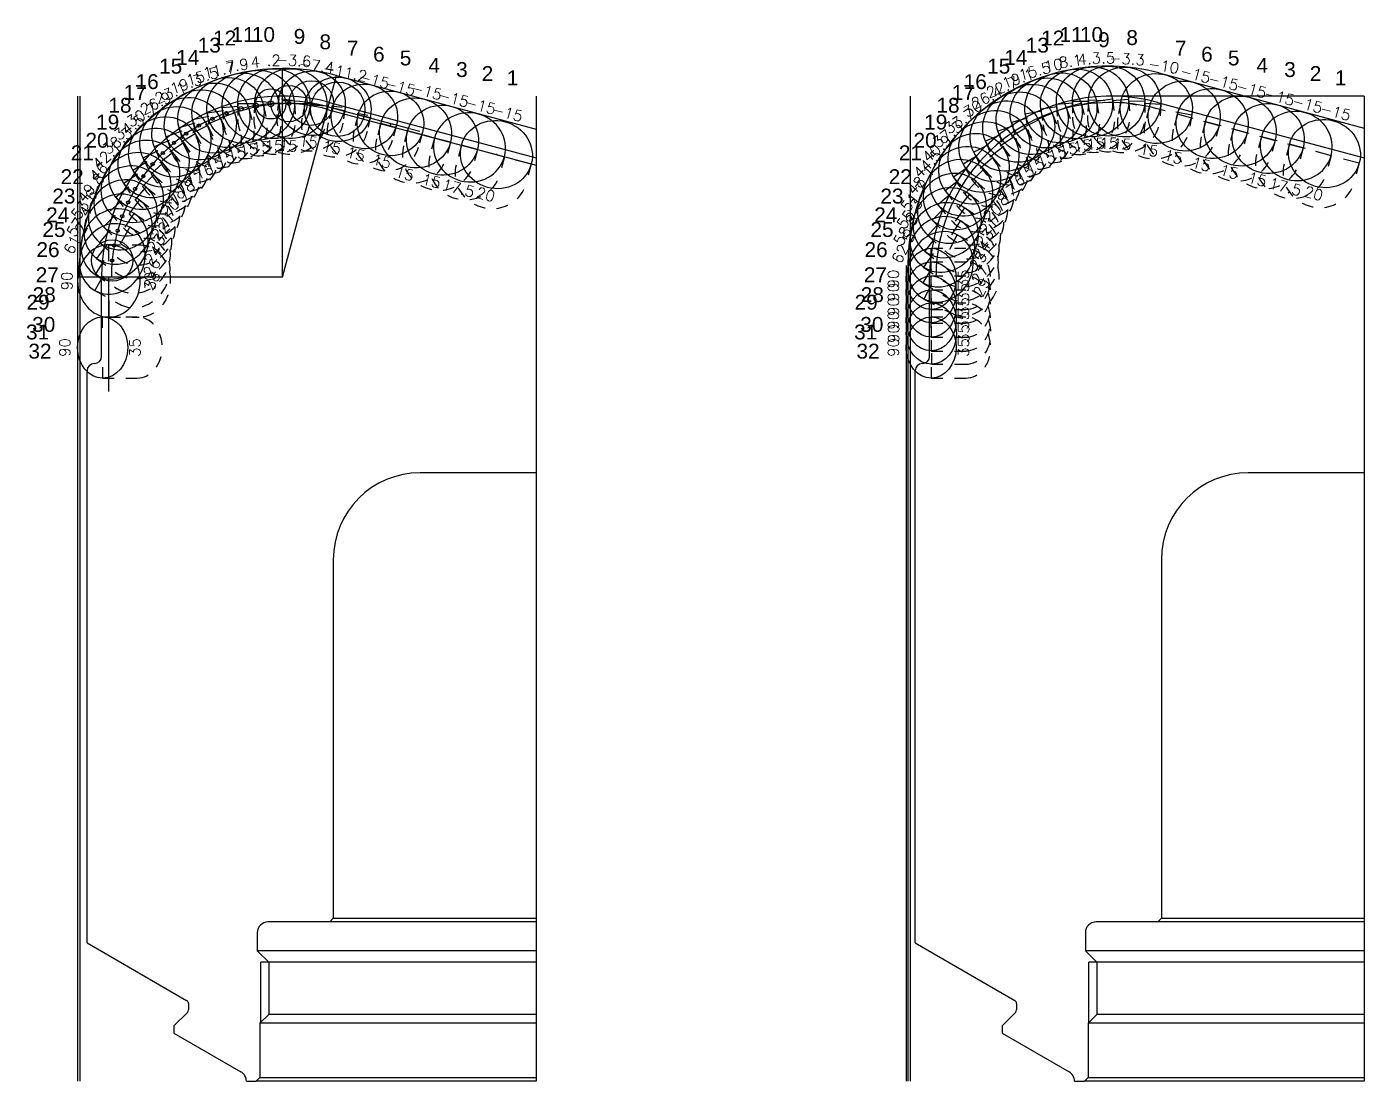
# Model space of a CAD drawing. Header units: inches. Extents: x 97.4 to 144.9, y -24 to -7.6.
# Drawn here: x 97.37 to 108.94, y -17.55 to -8.45 of the extents above; entities that cross this region are included whole.
import ezdxf
from ezdxf.enums import TextEntityAlignment as Align

# ---------------------------------------------------------------- set-up
doc = ezdxf.new("R2010")
doc.units = ezdxf.units.IN
doc.header["$MEASUREMENT"] = 0
doc.linetypes.add('HIDDEN2', pattern=[0.1875, 0.125, -0.0625])
for name, color, linetype, true_color in [('Blade_1', 30, 'Continuous', 0xff7f00), ('Blade_2', 7, 'Continuous', 0xcccc00), ('Blade_3', 7, 'Continuous', 0x00cc00), ('Blade_4', 7, 'Continuous', 0x00cccc), ('Blade_5', 7, 'Continuous', 0x0066cc), ('Blade_6', 7, 'Continuous', 0xc880f5)]:
    doc.layers.add(name, color=color, linetype=linetype, true_color=true_color)
doc.styles.add('RomanS', font='romans')
doc.styles.get("Standard").update_dxf_attribs({"font": 'arial.ttf'})

# ---------------------------------------------------------------- blocks, each defined once
blk = doc.blocks.new('1613@15')
for p, q in [((-0.17, 0), (-0.312, 0)), ((0.171, 0), (0.312, 0))]:
    blk.add_line(p, q)
at = {"color": 8, "linetype": 'HIDDEN2', "ltscale": 0.5}
blk.add_line((-0.312, 0), (-0.312, -0.135), dxfattribs=at)
at = {"color": 8, "linetype": 'HIDDEN2', "ltscale": 0.5, "flags": 128}
blk.add_lwpolyline([(0.312, 0), (0.312, -0.135)], dxfattribs=at)
blk.add_ellipse((0, 0), major_axis=(-0.312, 0), ratio=0.965926, start_param=-3.141592653589793, end_param=3.141592653589793)
at = {"color": 8, "linetype": 'HIDDEN2', "ltscale": 0.5}
blk.add_ellipse((0, -0.135), major_axis=(-0.312, 0), ratio=0.965926, start_param=0, end_param=3.141593, dxfattribs=at)
at = {"style": 'RomanS'}
blk.add_text('15', height=0.094, dxfattribs=at).set_placement((0, -0.364), align=Align.MIDDLE_CENTER)
blk.add_attdef('ANG', text='', height=0.094, dxfattribs=at).set_placement((0, 0.298), align=Align.BOTTOM_CENTER)
blk = doc.blocks.new('1613@17')
for p, q in [((-0.17, 0), (-0.313, 0)), ((0.171, 0), (0.312, 0))]:
    blk.add_line(p, q)
at = {"color": 8, "linetype": 'HIDDEN2', "ltscale": 0.5}
blk.add_line((-0.313, 0), (-0.313, -0.152), dxfattribs=at)
at = {"color": 8, "linetype": 'HIDDEN2', "ltscale": 0.5, "flags": 128}
blk.add_lwpolyline([(0.312, 0), (0.312, -0.152)], dxfattribs=at)
blk.add_ellipse((0, 0), major_axis=(-0.312, 0), ratio=0.95632, start_param=3.141593, end_param=9.424778)
at = {"color": 8, "linetype": 'HIDDEN2', "ltscale": 0.5}
blk.add_ellipse((0, -0.152), major_axis=(-0.312, 0), ratio=0.95632, start_param=0, end_param=3.141593, dxfattribs=at)
at = {"style": 'RomanS'}
blk.add_text('17', height=0.094, dxfattribs=at).set_placement((0.001, -0.373), align=Align.MIDDLE_CENTER)
blk.add_attdef('ANG', text='', height=0.094, dxfattribs=at).set_placement((0, 0.298), align=Align.BOTTOM_CENTER)
blk = doc.blocks.new('1613@25')
for p, q in [((-0.17, 0), (-0.312, 0)), ((0.171, 0), (0.312, 0))]:
    blk.add_line(p, q)
at = {"color": 8, "linetype": 'HIDDEN2', "ltscale": 0.5}
blk.add_line((-0.312, 0), (-0.312, -0.22), dxfattribs=at)
at = {"color": 8, "linetype": 'HIDDEN2', "ltscale": 0.5, "flags": 128}
blk.add_lwpolyline([(0.312, 0), (0.312, -0.22)], dxfattribs=at)
blk.add_ellipse((0, 0), major_axis=(-0.312, 0), ratio=0.906308, start_param=-3.141592653589793, end_param=3.141592653589793)
at = {"color": 8, "linetype": 'HIDDEN2', "ltscale": 0.5}
blk.add_ellipse((0, -0.22), major_axis=(-0.312, 0), ratio=0.906308, start_param=0, end_param=3.141593, dxfattribs=at)
at = {"style": 'RomanS'}
blk.add_text('25', height=0.094, dxfattribs=at).set_placement((0, -0.356), align=Align.MIDDLE_CENTER)
blk.add_attdef('ANG', text='', height=0.094, dxfattribs=at).set_placement((0, 0.287), align=Align.BOTTOM_CENTER)
blk = doc.blocks.new('1313@35')
for p, q in [((-0.17, 0), (-0.265, 0)), ((0.171, 0), (0.264, 0))]:
    blk.add_line(p, q)
at = {"color": 8, "linetype": 'HIDDEN2', "ltscale": 0.5}
blk.add_line((-0.265, 0), (-0.265, -0.298), dxfattribs=at)
at = {"color": 8, "linetype": 'HIDDEN2', "ltscale": 0.5, "flags": 128}
blk.add_lwpolyline([(0.264, 0), (0.264, -0.298)], dxfattribs=at)
blk.add_ellipse((0, 0), major_axis=(0.264, 0), ratio=0.819152)
at = {"color": 8, "linetype": 'HIDDEN2', "ltscale": 0.5}
blk.add_ellipse((0, -0.298), major_axis=(0.264, 0), ratio=0.819152, start_param=3.141593, end_param=6.283185, dxfattribs=at)
at = {"style": 'RomanS'}
blk.add_text('35', height=0.094, dxfattribs=at).set_placement((0, -0.279), align=Align.MIDDLE_CENTER)
blk.add_attdef('ANG', text='', height=0.094, dxfattribs=at).set_placement((0, 0.251), align=Align.BOTTOM_CENTER)
blk = doc.blocks.new('1613@18')
for p, q in [((-0.17, 0), (-0.312, 0)), ((0.171, 0), (0.312, 0))]:
    blk.add_line(p, q)
at = {"color": 8, "linetype": 'HIDDEN2', "ltscale": 0.5}
blk.add_line((-0.312, 0), (-0.312, -0.159), dxfattribs=at)
at = {"color": 8, "linetype": 'HIDDEN2', "ltscale": 0.5, "flags": 128}
blk.add_lwpolyline([(0.312, 0), (0.312, -0.159)], dxfattribs=at)
at = {"extrusion": (0, 0, -1)}
blk.add_ellipse((0, 0), major_axis=(-0.312, 0), ratio=0.95104, start_param=-3.141592653589793, end_param=3.141592653589793, dxfattribs=at)
at = {"color": 8, "linetype": 'HIDDEN2', "ltscale": 0.5}
blk.add_ellipse((0, -0.161), major_axis=(0.312, 0), ratio=0.953717, start_param=3.141593, end_param=6.283185, dxfattribs=at)
at = {"style": 'RomanS'}
blk.add_text('18', height=0.094, dxfattribs=at).set_placement((0, -0.364), align=Align.MIDDLE_CENTER)
blk.add_attdef('ANG', text='', height=0.094, dxfattribs=at).set_placement((0, 0.298), align=Align.BOTTOM_CENTER)
blk = doc.blocks.new('1613@20')
for p, q in [((-0.17, 0), (-0.312, 0)), ((0.171, 0), (0.312, 0))]:
    blk.add_line(p, q)
at = {"color": 8, "linetype": 'HIDDEN2', "ltscale": 0.5}
blk.add_line((-0.312, 0), (-0.312, -0.178), dxfattribs=at)
at = {"color": 8, "linetype": 'HIDDEN2', "ltscale": 0.5, "flags": 128}
blk.add_lwpolyline([(0.312, 0), (0.312, -0.178)], dxfattribs=at)
blk.add_ellipse((0, 0), major_axis=(-0.312, 0), ratio=0.939693, start_param=-3.141592653589793, end_param=3.141592653589793)
at = {"color": 8, "linetype": 'HIDDEN2', "ltscale": 0.5}
blk.add_ellipse((0, -0.178), major_axis=(-0.312, 0), ratio=0.939693, start_param=0, end_param=3.141593, dxfattribs=at)
at = {"style": 'RomanS'}
blk.add_text('20', height=0.094, dxfattribs=at).set_placement((0, -0.356), align=Align.MIDDLE_CENTER)
blk.add_attdef('ANG', text='', height=0.094, dxfattribs=at).set_placement((0, 0.298), align=Align.BOTTOM_CENTER)
blk = doc.blocks.new('1613@23')
for p, q in [((-0.17, 0), (-0.313, 0)), ((0.171, 0), (0.312, 0))]:
    blk.add_line(p, q)
at = {"color": 8, "linetype": 'HIDDEN2', "ltscale": 0.5}
blk.add_line((-0.313, 0), (-0.313, -0.203), dxfattribs=at)
at = {"color": 8, "linetype": 'HIDDEN2', "ltscale": 0.5, "flags": 128}
blk.add_lwpolyline([(0.312, 0), (0.312, -0.203)], dxfattribs=at)
blk.add_ellipse((0, 0), major_axis=(-0.312, 0), ratio=0.920512, start_param=3.141593, end_param=9.424778)
at = {"color": 8, "linetype": 'HIDDEN2', "ltscale": 0.5}
blk.add_ellipse((0, -0.203), major_axis=(-0.312, 0), ratio=0.920512, start_param=0, end_param=3.141593, dxfattribs=at)
at = {"style": 'RomanS'}
blk.add_text('23', height=0.094, dxfattribs=at).set_placement((-0.001, -0.379), align=Align.MIDDLE_CENTER)
blk.add_attdef('ANG', text='', height=0.094, dxfattribs=at).set_placement((0, 0.287), align=Align.BOTTOM_CENTER)
blk = doc.blocks.new('1613@24')
for p, q in [((-0.17, 0), (-0.313, 0)), ((0.171, 0), (0.312, 0))]:
    blk.add_line(p, q)
at = {"color": 8, "linetype": 'HIDDEN2', "ltscale": 0.5}
blk.add_line((-0.313, 0), (-0.313, -0.212), dxfattribs=at)
at = {"color": 8, "linetype": 'HIDDEN2', "ltscale": 0.5, "flags": 128}
blk.add_lwpolyline([(0.312, 0), (0.312, -0.212)], dxfattribs=at)
blk.add_ellipse((0, 0), major_axis=(-0.312, 0), ratio=0.913536, start_param=3.141593, end_param=9.424778)
at = {"color": 8, "linetype": 'HIDDEN2', "ltscale": 0.5}
blk.add_ellipse((0, -0.212), major_axis=(-0.312, 0), ratio=0.910656, start_param=0, end_param=3.141593, dxfattribs=at)
at = {"style": 'RomanS'}
blk.add_text('24', height=0.094, dxfattribs=at).set_placement((0, -0.376), align=Align.MIDDLE_CENTER)
blk.add_attdef('ANG', text='', height=0.094, dxfattribs=at).set_placement((0, 0.287), align=Align.BOTTOM_CENTER)
blk = doc.blocks.new('1613@17.5')
for p, q in [((-0.17, 0), (-0.312, 0)), ((0.171, 0), (0.312, 0))]:
    blk.add_line(p, q)
at = {"color": 8, "linetype": 'HIDDEN2', "ltscale": 0.5}
blk.add_line((-0.312, 0), (-0.312, -0.159), dxfattribs=at)
at = {"color": 8, "linetype": 'HIDDEN2', "ltscale": 0.5, "flags": 128}
blk.add_lwpolyline([(0.312, 0), (0.312, -0.159)], dxfattribs=at)
at = {"extrusion": (0, 0, -1)}
blk.add_ellipse((0, 0), major_axis=(-0.312, 0), ratio=0.953717, start_param=-3.141592653589793, end_param=3.141592653589793, dxfattribs=at)
at = {"color": 8, "linetype": 'HIDDEN2', "ltscale": 0.5}
blk.add_ellipse((0, -0.159), major_axis=(0.312, 0), ratio=0.953717, start_param=3.141593, end_param=6.283185, dxfattribs=at)
at = {"style": 'RomanS'}
blk.add_text('17.5', height=0.094, dxfattribs=at).set_placement((0, -0.364), align=Align.MIDDLE_CENTER)
blk.add_attdef('ANG', text='', height=0.094, dxfattribs=at).set_placement((0, 0.298), align=Align.BOTTOM_CENTER)
blk = doc.blocks.new('1613@16')
for p, q in [((-0.17, 0), (-0.312, 0)), ((0.171, 0), (0.312, 0))]:
    blk.add_line(p, q)
at = {"color": 8, "linetype": 'HIDDEN2', "ltscale": 0.5}
blk.add_line((-0.312, 0), (-0.312, -0.143), dxfattribs=at)
at = {"color": 8, "linetype": 'HIDDEN2', "ltscale": 0.5, "flags": 128}
blk.add_lwpolyline([(0.312, 0), (0.312, -0.143)], dxfattribs=at)
at = {"extrusion": (0, 0, -1)}
blk.add_ellipse((0, 0), major_axis=(-0.312, 0), ratio=0.961248, start_param=-3.141592653589793, end_param=3.141592653589793, dxfattribs=at)
at = {"color": 8, "linetype": 'HIDDEN2', "ltscale": 0.5}
blk.add_ellipse((0, -0.143), major_axis=(0.312, 0), ratio=0.953717, start_param=3.141593, end_param=6.283185, dxfattribs=at)
at = {"style": 'RomanS'}
blk.add_text('16', height=0.094, dxfattribs=at).set_placement((0, -0.364), align=Align.MIDDLE_CENTER)
blk.add_attdef('ANG', text='', height=0.094, dxfattribs=at).set_placement((0, 0.298), align=Align.BOTTOM_CENTER)
blk = doc.blocks.new('1613@21')
for p, q in [((-0.17, 0), (-0.313, 0)), ((0.171, 0), (0.312, 0))]:
    blk.add_line(p, q)
at = {"color": 8, "linetype": 'HIDDEN2', "ltscale": 0.5}
blk.add_line((-0.313, 0), (-0.313, -0.186), dxfattribs=at)
at = {"color": 8, "linetype": 'HIDDEN2', "ltscale": 0.5, "flags": 128}
blk.add_lwpolyline([(0.312, 0), (0.312, -0.186)], dxfattribs=at)
blk.add_ellipse((0, 0), major_axis=(-0.312, 0), ratio=0.933568, start_param=3.141593, end_param=9.424778)
at = {"color": 8, "linetype": 'HIDDEN2', "ltscale": 0.5}
blk.add_ellipse((0, -0.186), major_axis=(-0.312, 0), ratio=0.933568, start_param=0, end_param=3.141593, dxfattribs=at)
at = {"style": 'RomanS'}
blk.add_text('21', height=0.094, dxfattribs=at).set_placement((0, -0.377), align=Align.MIDDLE_CENTER)
blk.add_attdef('ANG', text='', height=0.094, dxfattribs=at).set_placement((0, 0.298), align=Align.BOTTOM_CENTER)
blk = doc.blocks.new('1613@29')
for p, q in [((-0.17, 0), (-0.313, 0)), ((0.171, 0), (0.312, 0))]:
    blk.add_line(p, q)
at = {"color": 8, "linetype": 'HIDDEN2', "ltscale": 0.5}
blk.add_line((-0.313, 0), (-0.313, -0.252), dxfattribs=at)
at = {"color": 8, "linetype": 'HIDDEN2', "ltscale": 0.5, "flags": 128}
blk.add_lwpolyline([(0.312, 0), (0.312, -0.252)], dxfattribs=at)
blk.add_ellipse((0, 0), major_axis=(-0.312, 0), ratio=0.874624, start_param=3.141593, end_param=9.424778)
at = {"color": 8, "linetype": 'HIDDEN2', "ltscale": 0.5}
blk.add_ellipse((0, -0.252), major_axis=(-0.312, 0), ratio=0.874624, start_param=0, end_param=3.141593, dxfattribs=at)
at = {"style": 'RomanS'}
blk.add_text('29', height=0.094, dxfattribs=at).set_placement((0.006, -0.395), align=Align.MIDDLE_CENTER)
blk.add_attdef('ANG', text='', height=0.094, dxfattribs=at).set_placement((0, 0.287), align=Align.BOTTOM_CENTER)
blk = doc.blocks.new('1613@27')
for p, q in [((-0.17, 0), (-0.313, 0)), ((0.171, 0), (0.312, 0))]:
    blk.add_line(p, q)
at = {"color": 8, "linetype": 'HIDDEN2', "ltscale": 0.5}
blk.add_line((-0.313, 0), (-0.313, -0.236), dxfattribs=at)
at = {"color": 8, "linetype": 'HIDDEN2', "ltscale": 0.5, "flags": 128}
blk.add_lwpolyline([(0.312, 0), (0.312, -0.236)], dxfattribs=at)
blk.add_ellipse((0, 0), major_axis=(-0.312, 0), ratio=0.891008, start_param=3.141593, end_param=9.424778)
at = {"color": 8, "linetype": 'HIDDEN2', "ltscale": 0.5}
blk.add_ellipse((0, -0.236), major_axis=(-0.312, 0), ratio=0.891008, start_param=0, end_param=3.141593, dxfattribs=at)
at = {"style": 'RomanS'}
blk.add_text('27', height=0.094, dxfattribs=at).set_placement((0.003, -0.384), align=Align.MIDDLE_CENTER)
blk.add_attdef('ANG', text='', height=0.094, dxfattribs=at).set_placement((0, 0.287), align=Align.BOTTOM_CENTER)
blk = doc.blocks.new('14513@15')
at = {"color": 8, "linetype": 'HIDDEN2', "ltscale": 0.5}
blk.add_line((-0.288, 0), (-0.288, -0.135), dxfattribs=at)
for p, q in [((-0.17, 0), (-0.265, 0)), ((0.171, 0), (0.264, 0))]:
    blk.add_line(p, q)
at = {"color": 8, "linetype": 'HIDDEN2', "ltscale": 0.5, "flags": 128}
blk.add_lwpolyline([(0.288, 0), (0.288, -0.135)], dxfattribs=at)
blk.add_ellipse((0, 0), major_axis=(0.288, 0), ratio=0.965927)
at = {"color": 8, "linetype": 'HIDDEN2', "ltscale": 0.5}
blk.add_ellipse((0, -0.135), major_axis=(0.288, 0), ratio=0.965927, start_param=3.141593, end_param=6.283185, dxfattribs=at)
at = {"style": 'RomanS'}
blk.add_text('15', height=0.094, dxfattribs=at).set_placement((0.013, -0.333), align=Align.MIDDLE_CENTER)
blk.add_attdef('ANG', text='', height=0.094, dxfattribs=at).set_placement((0, 0.251), align=Align.BOTTOM_CENTER)
blk = doc.blocks.new('1613@19')
for p, q in [((-0.17, 0), (-0.313, 0)), ((0.171, 0), (0.312, 0))]:
    blk.add_line(p, q)
at = {"color": 8, "linetype": 'HIDDEN2', "ltscale": 0.5}
blk.add_line((-0.313, 0), (-0.313, -0.169), dxfattribs=at)
at = {"color": 8, "linetype": 'HIDDEN2', "ltscale": 0.5, "flags": 128}
blk.add_lwpolyline([(0.312, 0), (0.312, -0.169)], dxfattribs=at)
at = {"extrusion": (0, 0, -1)}
blk.add_ellipse((0, 0), major_axis=(-0.312, 0), ratio=0.945519, start_param=3.141593, end_param=9.424778, dxfattribs=at)
at = {"color": 8, "linetype": 'HIDDEN2', "ltscale": 0.5}
blk.add_ellipse((0, -0.169), major_axis=(0.312, 0), ratio=0.945519, start_param=3.141593, end_param=6.283185, dxfattribs=at)
at = {"style": 'RomanS'}
blk.add_text('19', height=0.094, dxfattribs=at).set_placement((0, -0.379), align=Align.MIDDLE_CENTER)
blk.add_attdef('ANG', text='', height=0.094, dxfattribs=at).set_placement((0, 0.298), align=Align.BOTTOM_CENTER)
blk = doc.blocks.new('1613@22')
for p, q in [((-0.17, 0), (-0.313, 0)), ((0.171, 0), (0.312, 0))]:
    blk.add_line(p, q)
at = {"color": 8, "linetype": 'HIDDEN2', "ltscale": 0.5}
blk.add_line((-0.313, 0), (-0.313, -0.195), dxfattribs=at)
at = {"color": 8, "linetype": 'HIDDEN2', "ltscale": 0.5, "flags": 128}
blk.add_lwpolyline([(0.312, 0), (0.312, -0.195)], dxfattribs=at)
blk.add_ellipse((0, 0), major_axis=(-0.312, 0), ratio=0.927168, start_param=3.141593, end_param=9.424778)
at = {"color": 8, "linetype": 'HIDDEN2', "ltscale": 0.5}
blk.add_ellipse((0, -0.195), major_axis=(-0.312, 0), ratio=0.927168, start_param=0, end_param=3.141593, dxfattribs=at)
at = {"style": 'RomanS'}
blk.add_text('22', height=0.094, dxfattribs=at).set_placement((0.003, -0.376), align=Align.MIDDLE_CENTER)
blk.add_attdef('ANG', text='', height=0.094, dxfattribs=at).set_placement((0, 0.287), align=Align.BOTTOM_CENTER)
blk = doc.blocks.new('1613@26')
for p, q in [((-0.17, 0), (-0.313, 0)), ((0.171, 0), (0.312, 0))]:
    blk.add_line(p, q)
at = {"color": 8, "linetype": 'HIDDEN2', "ltscale": 0.5}
blk.add_line((-0.313, 0), (-0.313, -0.228), dxfattribs=at)
at = {"color": 8, "linetype": 'HIDDEN2', "ltscale": 0.5, "flags": 128}
blk.add_lwpolyline([(0.312, 0), (0.312, -0.228)], dxfattribs=at)
blk.add_ellipse((0, 0), major_axis=(-0.312, 0), ratio=0.898784, start_param=3.141593, end_param=9.424778)
at = {"color": 8, "linetype": 'HIDDEN2', "ltscale": 0.5}
blk.add_ellipse((0, -0.228), major_axis=(-0.312, 0), ratio=0.898784, start_param=0, end_param=3.141593, dxfattribs=at)
at = {"style": 'RomanS'}
blk.add_text('26', height=0.094, dxfattribs=at).set_placement((0, -0.381), align=Align.MIDDLE_CENTER)
blk.add_attdef('ANG', text='', height=0.094, dxfattribs=at).set_placement((0, 0.287), align=Align.BOTTOM_CENTER)
blk = doc.blocks.new('1613@28')
for p, q in [((-0.17, 0), (-0.313, 0)), ((0.171, 0), (0.312, 0))]:
    blk.add_line(p, q)
at = {"color": 8, "linetype": 'HIDDEN2', "ltscale": 0.5}
blk.add_line((-0.313, 0), (-0.313, -0.244), dxfattribs=at)
at = {"color": 8, "linetype": 'HIDDEN2', "ltscale": 0.5, "flags": 128}
blk.add_lwpolyline([(0.312, 0), (0.312, -0.244)], dxfattribs=at)
blk.add_ellipse((0, 0), major_axis=(-0.312, 0), ratio=0.882944, start_param=3.141593, end_param=9.424778)
at = {"color": 8, "linetype": 'HIDDEN2', "ltscale": 0.5}
blk.add_ellipse((0, -0.244), major_axis=(-0.312, 0), ratio=0.882944, start_param=0, end_param=3.141593, dxfattribs=at)
at = {"style": 'RomanS'}
blk.add_text('28', height=0.094, dxfattribs=at).set_placement((0, -0.389), align=Align.MIDDLE_CENTER)
blk.add_attdef('ANG', text='', height=0.094, dxfattribs=at).set_placement((0, 0.287), align=Align.BOTTOM_CENTER)
blk = doc.blocks.new('1613@30')
for p, q in [((-0.17, 0), (-0.312, 0)), ((0.171, 0), (0.312, 0))]:
    blk.add_line(p, q)
at = {"color": 8, "linetype": 'HIDDEN2', "ltscale": 0.5}
blk.add_line((-0.312, 0), (-0.312, -0.26), dxfattribs=at)
at = {"color": 8, "linetype": 'HIDDEN2', "ltscale": 0.5, "flags": 128}
blk.add_lwpolyline([(0.312, 0), (0.312, -0.26)], dxfattribs=at)
at = {"extrusion": (0, 0, -1)}
blk.add_ellipse((0, 0), major_axis=(-0.312, 0), ratio=0.866025, start_param=-3.141592653589793, end_param=3.141592653589793, dxfattribs=at)
at = {"color": 8, "linetype": 'HIDDEN2', "ltscale": 0.5, "extrusion": (0, 0, -1)}
blk.add_ellipse((0, -0.26), major_axis=(-0.312, 0), ratio=0.866025, start_param=3.068877, end_param=6.355901, dxfattribs=at)
at = {"style": 'RomanS'}
blk.add_text('30', height=0.094, dxfattribs=at).set_placement((0, -0.356), align=Align.MIDDLE_CENTER)
blk.add_attdef('ANG', text='', height=0.094, dxfattribs=at).set_placement((0, 0.287), align=Align.BOTTOM_CENTER)

msp = doc.modelspace()

# ---------------------------------------------------------------- linework, layer by layer
for p, q in [((99.57373, -10.60946), (99.57373, -8.80761)), ((99.57373, -10.60946), (100.04009, -8.86901)), ((100.04009, -8.86901), (101.76123, -9.33018)), ((97.80373, -9.04696), (97.80373, -17.54696)), ((97.82373, -9.04696), (97.82373, -17.54696)), ((99.97814, -9.1002), (101.76123, -9.57798)), ((101.76123, -9.04696), (101.76123, -17.54696)), ((104.99043, -9.04696), (104.99043, -17.54696)), ((108.90793, -9.04696), (106.72043, -9.04696)), ((107.12483, -9.1002), (108.90793, -9.57798)), ((108.90793, -9.04696), (108.90793, -17.54696)), ((101.41871, -9.54444), (101.41871, -9.55091)), ((99.57373, -10.60946), (97.80373, -10.60946)), ((98.01123, -11.29178), (98.01123, -10.60946)), ((105.15793, -11.29178), (105.15793, -10.60946)), ((97.88623, -16.35428), (97.88623, -11.41678)), ((105.03293, -16.35428), (105.03293, -11.41678)), ((101.76123, -12.29696), (100.76123, -12.29696)), ((108.90793, -12.29696), (107.90793, -12.29696)), ((100.01123, -13.04696), (100.01123, -16.14071)), ((107.15793, -13.04696), (107.15793, -16.14071)), ((99.97998, -16.17196), (99.44873, -16.17196)), ((100.01123, -16.14071), (99.97998, -16.17196)), ((101.76123, -16.17196), (99.97998, -16.17196)), ((100.01123, -16.14071), (101.76123, -16.14071)), ((107.12668, -16.17196), (106.59543, -16.17196)), ((107.15793, -16.14071), (107.12668, -16.17196)), ((108.90793, -16.17196), (107.12668, -16.17196)), ((107.15793, -16.14071), (108.90793, -16.14071)), ((99.35498, -16.26571), (99.35498, -16.42196)), ((106.50168, -16.26571), (106.50168, -16.42196)), ((97.88623, -16.35428), (98.74561, -16.85044)), ((101.76123, -16.42196), (99.35498, -16.42196)), ((99.35498, -16.42196), (99.45388, -16.52086)), ((105.03293, -16.35428), (105.8923, -16.85044)), ((108.90793, -16.42196), (106.50168, -16.42196)), ((106.50168, -16.42196), (106.60058, -16.52086)), ((99.45388, -16.52086), (99.38623, -16.52086)), ((99.38623, -17.03876), (99.38623, -16.52086)), ((101.76123, -16.52086), (99.45388, -16.52086)), ((99.45388, -16.52086), (99.45388, -16.97111)), ((106.60058, -16.52086), (106.53293, -16.52086)), ((106.53293, -17.03876), (106.53293, -16.52086)), ((108.90793, -16.52086), (106.60058, -16.52086)), ((106.60058, -16.52086), (106.60058, -16.97111)), ((98.76123, -16.8775), (98.76123, -16.93154)), ((105.90793, -16.8775), (105.90793, -16.93154)), ((98.75208, -16.95364), (98.63623, -17.06949)), ((99.45388, -16.97111), (99.37803, -17.04696)), ((101.76123, -16.97111), (99.45388, -16.97111)), ((105.89878, -16.95364), (105.78293, -17.06949)), ((106.60058, -16.97111), (106.52473, -17.04696)), ((108.90793, -16.97111), (106.60058, -16.97111)), ((98.63623, -17.06949), (98.63623, -17.13199)), ((98.63623, -17.13199), (99.21436, -17.46577)), ((101.76123, -17.04696), (99.37803, -17.04696)), ((99.37803, -17.04696), (99.37803, -17.51571)), ((105.78293, -17.06949), (105.78293, -17.13199)), ((105.78293, -17.13199), (106.36105, -17.46577)), ((108.90793, -17.04696), (106.52473, -17.04696)), ((106.52473, -17.04696), (106.52473, -17.51571)), ((99.26123, -17.54696), (99.34678, -17.54696)), ((99.37803, -17.51571), (99.34678, -17.54696)), ((101.76123, -17.54696), (99.34678, -17.54696)), ((99.37803, -17.51571), (101.76123, -17.51571)), ((106.40793, -17.54696), (106.49348, -17.54696)), ((106.52473, -17.51571), (106.49348, -17.54696)), ((108.90793, -17.54696), (106.49348, -17.54696)), ((106.52473, -17.51571), (108.90793, -17.51571))]:
    msp.add_line(p, q)
at = {"color": 5}
for p, q in [((107.1356, -8.8468), (108.90793, -9.32169)), ((104.95443, -10.50819), (104.95443, -17.54696)), ((104.97043, -10.50819), (104.97043, -17.54696))]:
    msp.add_line(p, q, dxfattribs=at)
at = {"color": 1}
for p, q in [((99.96796, -9.13818), (100.66107, -9.3239)), ((99.96196, -9.16057), (101.76123, -9.64268)), ((99.96409, -9.15265), (99.96698, -9.15343)), ((107.11078, -9.15265), (107.11368, -9.15343)), ((98.07437, -11.59601), (98.07437, -10.60946))]:
    msp.add_line(p, q, dxfattribs=at)
for centre, radius in [((99.47194, -9.11302), 0.13071), ((99.62876, -9.11047), 0.15685), ((99.82088, -9.10646), 0.19216), ((100.04969, -9.16008), 0.235), ((99.2141, -9.15455), 0.018), ((99.34209, -9.128), 0.022), ((99.47194, -9.11302), 0.02601), ((99.62876, -9.11047), 0.016), ((99.82088, -9.10646), 0.006), ((98.96779, -9.24134), 0.014), ((99.089, -9.19244), 0.014), ((98.74075, -9.37042), 0.014), ((98.8514, -9.30084), 0.014), ((98.63669, -9.44952), 0.014), ((98.54, -9.53748), 0.014), ((98.37153, -9.73705), 0.014), ((98.4514, -9.63357), 0.014), ((98.30098, -9.84708), 0.014), ((98.24024, -9.96282), 0.014), ((98.18974, -10.08338), 0.014), ((98.10276, -10.46475), 0.17896), ((98.14982, -10.20785), 0.014), ((98.12076, -10.33528), 0.014), ((98.10276, -10.46475), 0.014)]:
    msp.add_circle(centre, radius)
at = {"color": 5}
msp.add_arc((106.69043, -10.50819), 1.72, 75, 180, dxfattribs=at)
for centre, radius, start, end in [((99.57374, -10.60946), 1.80185, 75.000039, 90.000035), ((99.57373, -10.60946), 1.5625, 75, 180), ((106.72043, -10.60946), 1.5625, 75, 180), ((97.94873, -11.29178), 0.0625, 270, 0), ((105.09543, -11.29178), 0.0625, 270, 0), ((97.94873, -11.41678), 0.0625, 90, 180), ((105.09543, -11.41678), 0.0625, 90, 180), ((100.76123, -13.04696), 0.75, 90, 180), ((107.90793, -13.04696), 0.75, 90, 180), ((99.44873, -16.26571), 0.09375, 90, 180), ((106.59543, -16.26571), 0.09375, 90, 180), ((98.72998, -16.8775), 0.03125, 0, 60), ((105.87668, -16.8775), 0.03125, 0, 60), ((98.72998, -16.93154), 0.03125, 315, 0), ((105.87668, -16.93154), 0.03125, 315, 0), ((99.16748, -17.54696), 0.09375, 0, 60), ((106.31418, -17.54696), 0.09375, 0, 60)]:
    msp.add_arc(centre, radius, start, end)
at = {"color": 1}
for centre, radius, start, end in [((99.57373, -10.60946), 1.52318, 74.999999, 90), ((99.57373, -10.60946), 1.5, 74.999998, 90), ((106.72043, -10.60946), 1.5082, 75, 106.391893), ((106.72043, -10.60946), 1.5082, 106.391893, 136.598053), ((106.72043, -10.60946), 1.5082, 136.598053, 166.546145), ((106.72043, -10.60946), 1.5082, 166.546145, 180)]:
    msp.add_arc(centre, radius, start, end, dxfattribs=at)
msp.add_ellipse((99.57373, -10.60946), major_axis=(0, 1.80185), ratio=0.97677342, start_param=0, end_param=1.57079864)
msp.add_ellipse((99.57373, -10.60946), major_axis=(0, -1.5), ratio=0.985244, start_param=3.14159265, end_param=4.71238898, dxfattribs=at)
at = {"layer": 'Blade_3'}
msp.add_line((98.09586, -10.51982), (98.09586, -10.60946), dxfattribs=at)
at = {"layer": 'Blade_6'}
for p, q in [((100.501, -9.30501), (100.507, -9.28262)), ((100.88552, -9.40804), (100.79497, -9.38377))]:
    msp.add_line(p, q, dxfattribs=at)

# ---------------------------------------------------------------- block references
at = {"layer": 'Blade_1'}
for name, p, rotation, values in [('1613@15', (99.23157, -9.15022), 7.9, {'ANG': '7.9'}), ('14513@15', (100.04969, -9.16008), 348.8, {'ANG': '-11.2'}), ('1613@15', (106.29045, -9.14775), 10, {'ANG': '10'}), ('1613@15', (107.11368, -9.15343), 350.0000000000001, {'ANG': '-10'}), ('1613@15', (100.72156, -9.36411), 345, {'ANG': '-15'}), ('1613@15', (107.83861, -9.34767), 345, {'ANG': '-15'}), ('1613@18', (98.54998, -9.52766), 30.7, {'ANG': '30.7'}), ('1613@20', (108.56463, -9.54221), 345, {'ANG': '-15'}), ('1613@20', (101.41871, -9.55091), 345, {'ANG': '-15'}), ('1613@17', (105.62305, -9.57165), 33.7, {'ANG': '33.7'}), ('1613@24', (98.15358, -10.19436), 53.59999999999999, {'ANG': '53.6'}), ('1613@25', (105.28379, -10.26578), 55.29999999999999, {'ANG': '55.3'}), ('1313@35', (105.17109, -10.98104), 90, {'ANG': '90'})]:
    msp.add_blockref(name, p, dxfattribs=dict(at, rotation=rotation)).add_auto_attribs(values)
at = {"layer": 'Blade_2'}
for name, p, rotation, values in [('1613@15', (99.36383, -9.12467), 4, {'ANG': '4'}), ('1613@15', (106.42561, -9.11501), 8.100000000000001, {'ANG': '8.1'}), ('1613@17', (98.6475, -9.44062), 26.9, {'ANG': '26.9'}), ('1613@16', (105.71615, -9.47686), 29.99999999999999, {'ANG': '30'}), ('1613@23', (98.19465, -10.07027), 49.79999999999999, {'ANG': '49.8'}), ('1613@24', (105.30929, -10.1388), 51.7, {'ANG': '51.7'}), ('1313@35', (105.17109, -10.86254), 90, {'ANG': '90'})]:
    msp.add_blockref(name, p, dxfattribs=dict(at, rotation=rotation)).add_auto_attribs(values)
at = {"layer": 'Blade_3'}
for name, p, rotation, values in [('1613@15', (106.56326, -9.09574), 4.300000000000001, {'ANG': '4.3'}), ('1613@15', (99.49789, -9.11144), 0.2, {'ANG': '.2'}), ('14513@15', (100.27937, -9.22162), 345, {'ANG': '-15'}), ('1613@15', (107.35532, -9.21818), 345, {'ANG': '-15'}), ('1613@16', (98.7523, -9.36251), 23.09999999999999, {'ANG': '23.1'}), ('1613@15', (100.95395, -9.42637), 345, {'ANG': '-15'}), ('1613@15', (105.81751, -9.39083), 26.4, {'ANG': '26.4'}), ('1613@15', (108.08026, -9.41242), 345, {'ANG': '-15'}), ('1613@22', (98.24626, -9.95018), 46, {'ANG': '46'}), ('1613@23', (105.35011, -10.01481), 48.10000000000001, {'ANG': '48.1'}), ('1313@35', (105.17109, -10.73944), 90, {'ANG': '90'})]:
    msp.add_blockref(name, p, dxfattribs=dict(at, rotation=rotation)).add_auto_attribs(values)
at = {"layer": 'Blade_4'}
for name, p, rotation, values in [('1613@15', (106.70197, -9.09004), 0.5, {'ANG': '.5'}), ('1613@15', (99.64475, -9.11114), 356.4, {'ANG': '-3.6'}), ('1613@15', (98.8636, -9.29398), 19.3, {'ANG': '19.3'}), ('1613@15', (105.92634, -9.31372), 22.7, {'ANG': '22.7'}), ('1613@21', (98.30808, -9.83501), 42.1, {'ANG': '42.1'}), ('1613@21', (105.40259, -9.89608), 44.5, {'ANG': '44.5'}), ('1613@30', (98.07437, -10.64144), 90, {'ANG': '90'}), ('1313@35', (105.17109, -10.62363), 90, {'ANG': '90'})]:
    msp.add_blockref(name, p, dxfattribs=dict(at, rotation=rotation)).add_auto_attribs(values)
at = {"layer": 'Blade_5'}
for name, p, rotation, values in [('1613@15', (106.84035, -9.09791), 356.7, {'ANG': '-3.3'}), ('14513@15', (99.8268, -9.10745), 352.6, {'ANG': '-7.4'}), ('1613@15', (98.98055, -9.23559), 15.5, {'ANG': '15.5'}), ('1613@15', (106.04229, -9.24698), 19.1, {'ANG': '19.1'}), ('1613@15', (107.59697, -9.28292), 345, {'ANG': '-15'}), ('14513@15', (100.50403, -9.28182), 345, {'ANG': '-15'}), ('1613@17.5', (101.18633, -9.48864), 345, {'ANG': '-15'}), ('1613@17.5', (108.32191, -9.47717), 345, {'ANG': '-15'}), ('1613@20', (98.37965, -9.72564), 38.3, {'ANG': '38.3'}), ('1613@20', (105.46544, -9.78134), 40.9, {'ANG': '40.9'}), ('1613@28', (98.10415, -10.45082), 61.20000000000001, {'ANG': '61.2'}), ('1613@29', (105.25256, -10.51982), 62.50000000000001, {'ANG': '62.5'}), ('1313@35', (98.0204, -11.21591), 90, {'ANG': '90'}), ('1313@35', (105.17109, -11.21591), 90, {'ANG': '90'})]:
    msp.add_blockref(name, p, dxfattribs=dict(at, rotation=rotation)).add_auto_attribs(values)
at = {"layer": 'Blade_6'}
for name, p, rotation, values in [('1613@15', (99.10223, -9.18785), 11.7, {'ANG': '11.7'}), ('1613@15', (106.16391, -9.19152), 15.5, {'ANG': '15.5'}), ('1613@19', (98.46048, -9.62292), 34.50000000000001, {'ANG': '34.5'}), ('1613@18', (105.53991, -9.67344), 37.3, {'ANG': '37.3'}), ('1613@26', (98.12335, -10.32152), 57.40000000000001, {'ANG': '57.4'}), ('1613@27', (105.26147, -10.38891), 58.8, {'ANG': '58.8'}), ('1313@35', (105.17283, -11.09549), 90, {'ANG': '90'})]:
    msp.add_blockref(name, p, dxfattribs=dict(at, rotation=rotation)).add_auto_attribs(values)

# ---------------------------------------------------------------- texts
at = {"layer": 'Blade_1'}
for s, height, p in [('12', 0.128574, (98.97332, -8.60951)), ('12', 0.128574, (106.12001, -8.60951)), ('7', 0.12857, (100.12775, -8.6976)), ('7', 0.12857, (107.27444, -8.6976)), ('4', 0.12857, (100.83227, -8.84455)), ('4', 0.12857, (107.97897, -8.84455)), ('1', 0.12857, (101.50821, -8.95271)), ('1', 0.12857, (108.6549, -8.95271)), ('18', 0.128574, (98.07001, -9.18958)), ('18', 0.128574, (105.21671, -9.18958)), ('24', 0.128574, (97.53284, -10.13523)), ('24', 0.128574, (104.67954, -10.13523)), ('30', 0.128574, (97.41232, -11.08094)), ('30', 0.128574, (104.55902, -11.08094))]:
    msp.add_text(s, height=height, dxfattribs=at).set_placement(p)
at = {"layer": 'Blade_2'}
for s, p in [('11', (99.1326, -8.5789)), ('11', (106.27929, -8.5789)), ('17', (98.20071, -9.07938)), ('17', (105.3474, -9.07938)), ('23', (97.58603, -9.97327)), ('23', (104.73273, -9.97327)), ('29', (97.36341, -10.88912)), ('29', (104.5101, -10.88912))]:
    msp.add_text(s, height=0.128574, dxfattribs=at).set_placement(p)
at = {"layer": 'Blade_3'}
for s, height, p in [('10', 0.128574, (99.30822, -8.5789)), ('10', 0.128574, (106.45492, -8.5789)), ('6', 0.12857, (100.35442, -8.74862)), ('6', 0.12857, (107.50112, -8.74862)), ('3', 0.12857, (101.0712, -8.88128)), ('3', 0.12857, (108.21789, -8.88128)), ('16', 0.128574, (98.30485, -8.9855)), ('16', 0.128574, (105.45155, -8.9855)), ('22', 0.128574, (97.65751, -9.80592)), ('22', 0.128574, (104.8042, -9.80592)), ('28', 0.128574, (97.41641, -10.82379)), ('28', 0.128574, (104.5631, -10.82379))]:
    msp.add_text(s, height=height, dxfattribs=at).set_placement(p)
at = {"layer": 'Blade_4'}
for s, height, p in [('9', 0.12857, (99.66931, -8.59528)), ('9', 0.12857, (106.61216, -8.62379)), ('15', 0.128574, (98.50772, -8.85237)), ('15', 0.128574, (105.65441, -8.85237)), ('21', 0.128574, (97.74532, -9.5998)), ('21', 0.128574, (104.89201, -9.5998)), ('27', 0.128574, (97.44295, -10.65236)), ('27', 0.128574, (104.58965, -10.65236))]:
    msp.add_text(s, height=height, dxfattribs=at).set_placement(p)
at = {"layer": 'Blade_5'}
for s, height, p in [('8', 0.12857, (99.89193, -8.64209)), ('8', 0.12857, (106.85517, -8.60543)), ('14', 0.128574, (98.65475, -8.77686)), ('5', 0.12857, (100.58518, -8.78128)), ('14', 0.128574, (105.80144, -8.77686)), ('5', 0.12857, (107.73187, -8.78128)), ('2', 0.12857, (101.29174, -8.91598)), ('2', 0.12857, (108.43844, -8.91598)), ('20', 0.128574, (97.87193, -9.49163)), ('20', 0.128574, (105.01862, -9.49163)), ('26', 0.128574, (97.44911, -10.43523)), ('26', 0.128574, (104.59581, -10.43523)), ('32', 0.128574, (97.37965, -11.31156)), ('32', 0.128574, (104.52634, -11.31156))]:
    msp.add_text(s, height=height, dxfattribs=at).set_placement(p)
at = {"layer": 'Blade_6'}
for s, p in [('13', (98.84058, -8.67073)), ('13', (105.98727, -8.67073)), ('19', (97.96382, -9.33448)), ('19', (105.11052, -9.33448)), ('25', (97.50017, -10.26176)), ('25', (104.64686, -10.26176)), ('31', (97.35932, -11.14627)), ('31', (104.50602, -11.14627))]:
    msp.add_text(s, height=0.128574, dxfattribs=at).set_placement(p)

doc.saveas('drawing.dxf')
